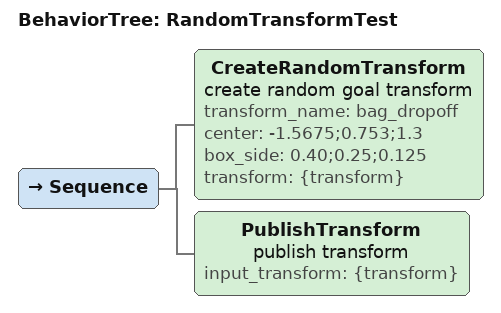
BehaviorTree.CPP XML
<root BTCPP_format="4">

    <BehaviorTree ID="RandomTransformTest">
        <Sequence>
          <CreateRandomTransform
            name="create random goal transform"
            transform_name="bag_dropoff"
            center="-1.5675;0.753;1.3"
            box_side="0.40;0.25;0.125"
            transform="{transform}"/>
          <PublishTransform
            name="publish transform"
            input_transform="{transform}" />
        </Sequence>
    </BehaviorTree>

</root>
